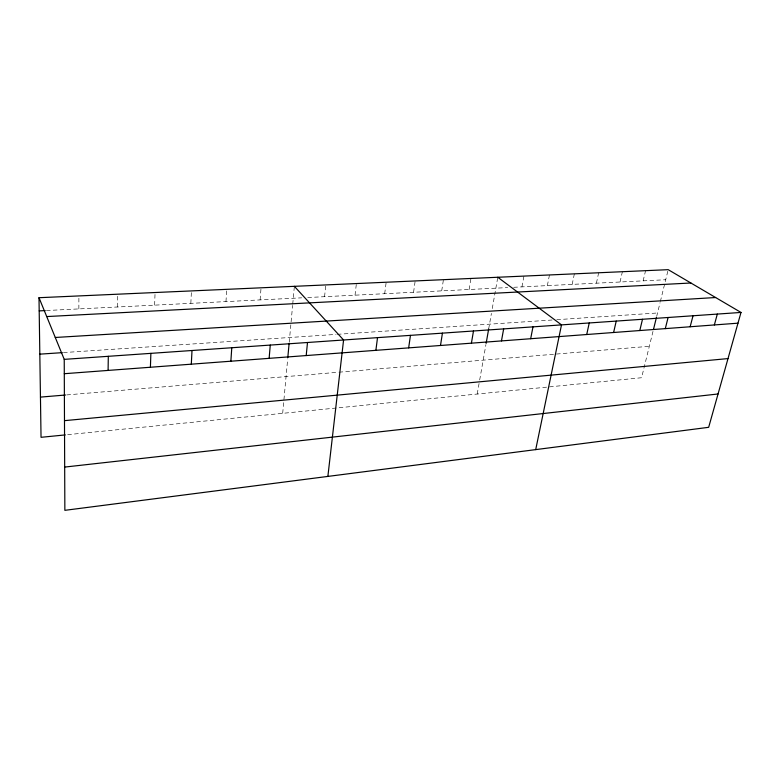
<?xml version="1.0" encoding="UTF-8"?>
<svg xmlns="http://www.w3.org/2000/svg" width="780" height="780" viewBox="0 0 780 780"><rect width="100%" height="100%" fill="white"/><g stroke="black" fill="none" stroke-linecap="round" stroke-linejoin="round"><path stroke-width="0.58" stroke-dasharray="3.9 2.92" d="M78.868 308.909L78.897 295.932M117.332 306.998L117.566 294.206M154.635 305.146L155.064 292.529M190.837 303.342L191.441 290.911M225.976 301.597L226.756 289.341M260.11 299.9L261.056 287.81M282.682 413.332L287.693 358.829M289.224 342.235L292.617 305.389M292.724 304.2L294.362 286.328M324.568 296.692L325.806 284.924M355.027 295.181L356.401 283.559M384.686 293.709L386.178 282.233M413.566 292.266L415.174 280.936M441.704 290.872L443.43 279.679M469.131 289.507L470.954 278.45M477.204 394.036L479.476 381.186M479.68 380.016L485.93 344.565M488.67 328.975L491.419 313.375M492.268 308.578L497.786 277.261M521.937 286.884L523.946 276.091M547.365 285.616L549.471 274.95M572.179 284.388L574.373 273.848M596.408 283.179L598.669 272.766M620.051 281.999L622.391 271.703M643.149 280.858L645.567 270.67M653.006 331.354L641.579 377.735L66.485 434.782M656.682 316.427L660.065 302.66M660.348 301.519L668.197 269.665M66.739 394.914L337.75 372.294M338.93 372.197L649.321 346.291M63.434 352.579L336.112 334.406M337.311 334.318L552.103 320.005M556.774 319.693L657.53 312.985M46.41 310.528L301.694 297.833M307.72 297.531L507.712 287.586M513.64 287.293L665.72 279.737"/><path stroke-width="1.17" d="M108.098 370.422L108.303 356.314M150.413 367.253L150.871 353.36M191.314 364.182L192.007 350.503M230.87 361.218L231.777 347.744M269.139 358.342L270.26 345.082M287.8 357.649L289.117 343.424M306.199 355.563L307.505 342.498M327.873 476.414L343.58 339.992L294.362 286.328M375.882 350.337L377.52 337.642M408.661 347.88L410.456 335.361M440.495 345.491L442.435 333.138M471.412 343.171L473.489 330.983M486.135 343.366L488.67 328.975M501.462 340.918L503.656 328.897M530.673 338.725L532.984 326.859M535.704 449.611L561.502 324.88L497.786 277.261M586.716 334.523L589.241 322.959M613.606 332.504L616.229 321.087M639.795 330.544L642.505 319.264M653.572 329.062L656.399 317.577M665.301 328.624L668.099 317.489M690.144 326.761L693.03 315.764M714.363 324.948L717.317 314.077M741 312.439L708.669 427.313L64.857 510.334L64.233 359.365L39 297.706L668.197 269.665L741 312.439L64.233 359.365M64.681 467.074L718.048 393.978M65.266 434.909L41.038 437.307L39 297.706M64.486 420.654L728.013 358.585M40.453 397.108L65.54 395.011M64.291 373.708L737.977 323.173M39.819 354.149L62.254 352.657M55.273 337.477L715.621 297.531M46.722 316.563L690.904 283.003M39.195 310.889L45.201 310.586"/></g></svg>
